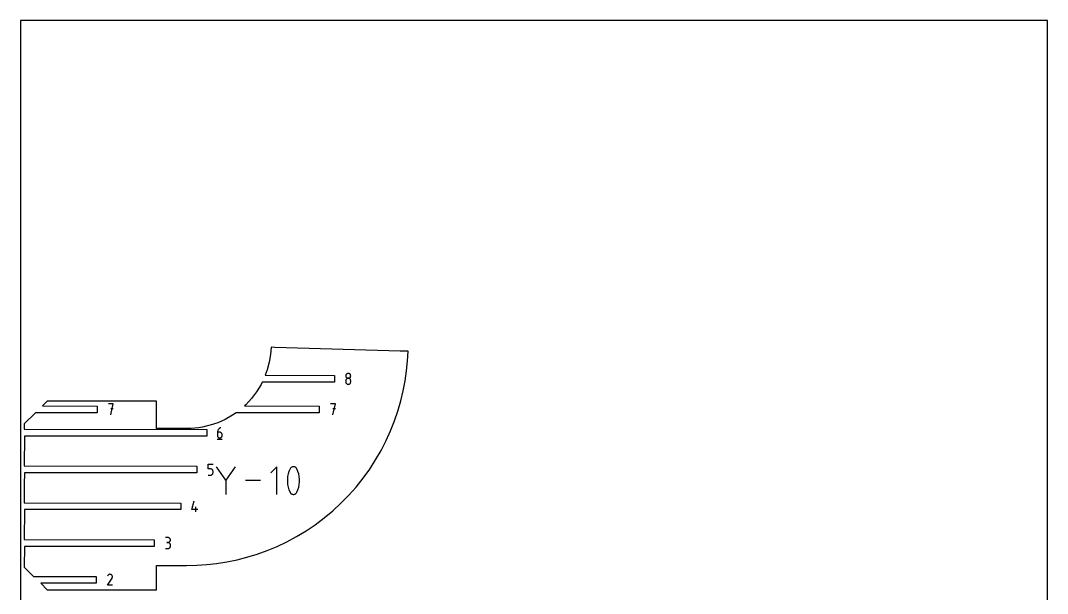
# Model space of a CAD drawing. Extents: x 0 to 450, y 0 to 500.
# Drawn here: x 0 to 450, y 249.1 to 500 of the extents above; entities that cross this region are included whole.
import ezdxf

# ---------------------------------------------------------------- set-up
doc = ezdxf.new("R2010")
doc.units = 0

msp = doc.modelspace()

# ---------------------------------------------------------------- linework, layer by layer
at = {"layer": 'annotation', "color": 1}
for p, q in [((142.552104, 344.576208), (142.534904, 344.385348)), ((142.534904, 344.385348), (142.534904, 344.385348)), ((142.534904, 344.385348), (142.552113, 344.193592)), ((142.552104, 342.442511), (142.534904, 342.250844)), ((142.534904, 342.250844), (142.534904, 341.719852)), ((142.601681, 344.756036), (142.552104, 344.576208)), ((142.601681, 342.622966), (142.552104, 342.442511)), ((142.552113, 344.193592), (142.601716, 344.013067)), ((142.680607, 344.921781), (142.601681, 344.756036)), ((142.680607, 342.789183), (142.601681, 342.622966)), ((142.601716, 344.013067), (142.680674, 343.846797)), ((142.785852, 345.070394), (142.680607, 344.921781)), ((142.785852, 342.938135), (142.680607, 342.789183)), ((142.680674, 343.846797), (142.785951, 343.697808)), ((142.914385, 345.198826), (142.785852, 345.070394)), ((142.914385, 343.066794), (142.785852, 342.938135)), ((142.785951, 343.697808), (142.914509, 343.569124)), ((143.063176, 345.304027), (142.914385, 345.198826)), ((143.063176, 343.172131), (142.914385, 343.066794)), ((142.914509, 343.569124), (143.06331, 343.463771)), ((143.229196, 345.382946), (143.063176, 345.304027)), ((143.229196, 343.251121), (143.063176, 343.172131)), ((143.06331, 343.463771), (143.229317, 343.384774)), ((143.409415, 345.432534), (143.229196, 345.382946)), ((143.409415, 343.300735), (143.229196, 343.251121)), ((143.229317, 343.384774), (143.409494, 343.335157)), ((143.600802, 345.449741), (143.409415, 345.432534)), ((143.600802, 343.317946), (143.409415, 343.300735)), ((143.409494, 343.335157), (143.600802, 343.317946)), ((143.792189, 345.432534), (143.600802, 345.449741)), ((143.600802, 345.449741), (143.600802, 345.449741)), ((143.600802, 343.317946), (143.79211, 343.335157)), ((143.792189, 343.300745), (143.600802, 343.317946)), ((143.600802, 343.317946), (143.600802, 343.317946)), ((143.600802, 343.317946), (143.600802, 343.317946)), ((143.79211, 343.335157), (143.972286, 343.384774)), ((143.972407, 345.382946), (143.792189, 345.432534)), ((143.972407, 343.251156), (143.792189, 343.300745)), ((143.972286, 343.384774), (144.138294, 343.463771)), ((144.138427, 345.304027), (143.972407, 345.382946)), ((144.138427, 343.172198), (143.972407, 343.251156)), ((144.138294, 343.463771), (144.287095, 343.569124)), ((144.287219, 345.198826), (144.138427, 345.304027)), ((144.287219, 343.066893), (144.138427, 343.172198)), ((144.287095, 343.569124), (144.415653, 343.697808)), ((144.415752, 345.070394), (144.287219, 345.198826)), ((144.415752, 342.938259), (144.287219, 343.066893)), ((144.415653, 343.697808), (144.520929, 343.846797)), ((144.520996, 344.921781), (144.415752, 345.070394)), ((144.520996, 342.789317), (144.415752, 342.938259)), ((144.520929, 343.846797), (144.599888, 344.013067)), ((144.599922, 344.756036), (144.520996, 344.921781)), ((144.599922, 342.623087), (144.520996, 342.789317)), ((144.599888, 344.013067), (144.64949, 344.193592)), ((144.6495, 344.576208), (144.599922, 344.756036)), ((144.6495, 342.44259), (144.599922, 342.623087)), ((144.64949, 344.193592), (144.666699, 344.385348)), ((144.666699, 344.385348), (144.6495, 344.576208)), ((144.666699, 342.250844), (144.6495, 342.44259)), ((144.666699, 344.385348), (144.666699, 344.385348)), ((144.666699, 341.719852), (144.666699, 342.250844)), ((144.666699, 342.250844), (144.666699, 342.250844)), ((142.534904, 341.719852), (142.534904, 341.719852)), ((142.534904, 341.719852), (142.552113, 341.5282)), ((142.552113, 341.5282), (142.601716, 341.347951)), ((142.601716, 341.347951), (142.680674, 341.182082)), ((142.680674, 341.182082), (142.785951, 341.033567)), ((142.785951, 341.033567), (142.914509, 340.905383)), ((142.914509, 340.905383), (143.06331, 340.800505)), ((143.06331, 340.800505), (143.229317, 340.721908)), ((143.229317, 340.721908), (143.409494, 340.672568)), ((143.409494, 340.672568), (143.600802, 340.65546)), ((143.600802, 340.65546), (143.79211, 340.672568)), ((143.600802, 340.65546), (143.600802, 340.65546)), ((143.79211, 340.672568), (143.972286, 340.721908)), ((143.972286, 340.721908), (144.138294, 340.800505)), ((144.138294, 340.800505), (144.287095, 340.905383)), ((144.287095, 340.905383), (144.415653, 341.033567)), ((144.415653, 341.033567), (144.520929, 341.182082)), ((144.520929, 341.182082), (144.599888, 341.347951)), ((144.599888, 341.347951), (144.64949, 341.5282)), ((144.64949, 341.5282), (144.666699, 341.719852)), ((40.650574, 332.073226), (38.51607, 332.073226)), ((39.583473, 327.273226), (40.650574, 332.073226)), ((40.650574, 329.935712), (39.583473, 329.935712)), ((137.965649, 332.073226), (135.831145, 332.073226)), ((136.898548, 327.273226), (137.965649, 332.073226)), ((137.965649, 329.935712), (136.898548, 329.935712)), ((86.332095, 319.968742), (86.310056, 319.665784)), ((86.310056, 319.665784), (86.310056, 318.176043)), ((87.305371, 319.665784), (86.310056, 319.665784)), ((86.396421, 320.259825), (86.332095, 319.968742)), ((86.500349, 320.535424), (86.396421, 320.259825)), ((86.641193, 320.791931), (86.500349, 320.535424)), ((86.816266, 321.025735), (86.641193, 320.791931)), ((87.022883, 321.233229), (86.816266, 321.025735)), ((87.258357, 321.410803), (87.022883, 321.233229)), ((87.520004, 321.554848), (87.258357, 321.410803)), ((87.484381, 319.649809), (87.305371, 319.665784)), ((87.652823, 319.603736), (87.484381, 319.649809)), ((87.805137, 321.661756), (87.520004, 321.554848)), ((87.807896, 319.530344), (87.652823, 319.603736)), ((87.805137, 321.661756), (87.805137, 321.661756)), ((87.946798, 319.43241), (87.807896, 319.530344)), ((86.185395, 316.619335), (88.426471, 316.619335)), ((86.310056, 318.176043), (86.310056, 318.176043)), ((86.310056, 318.176043), (86.326125, 317.996995)), ((86.326125, 317.996995), (86.372443, 317.82845)), ((86.372443, 317.82845), (86.446173, 317.673227)), ((86.446173, 317.673227), (86.544478, 317.534148)), ((86.544478, 317.534148), (86.664523, 317.414032)), ((86.664523, 317.414032), (86.803471, 317.3157)), ((86.803471, 317.3157), (86.958486, 317.241971)), ((86.958486, 317.241971), (87.126732, 317.195665)), ((87.126732, 317.195665), (87.305371, 317.179604)), ((87.305371, 317.179604), (87.484381, 317.195665)), ((87.305371, 317.179604), (87.305371, 317.179604)), ((87.484381, 317.195665), (87.652823, 317.241971)), ((87.652823, 317.241971), (87.807896, 317.3157)), ((87.807896, 317.3157), (87.946798, 317.414032)), ((88.066727, 319.312714), (87.946798, 319.43241)), ((87.946798, 317.414032), (88.066727, 317.534148)), ((88.164882, 319.174034), (88.066727, 319.312714)), ((88.066727, 317.534148), (88.164882, 317.673227)), ((88.238461, 319.019149), (88.164882, 319.174034)), ((88.164882, 317.673227), (88.238461, 317.82845)), ((88.284663, 318.850836), (88.238461, 319.019149)), ((88.238461, 317.82845), (88.284663, 317.996995)), ((88.300687, 318.671874), (88.284663, 318.850836)), ((88.284663, 317.996995), (88.300687, 318.176043)), ((88.300687, 318.176043), (88.300687, 318.671874)), ((88.300687, 318.671874), (88.300687, 318.671874)), ((82.214983, 303.590222), (82.214983, 305.727736)), ((82.214983, 305.727736), (84.346778, 305.727736)), ((83.28088, 303.590222), (82.214983, 303.590222)), ((83.472267, 303.573114), (83.28088, 303.590222)), ((83.652486, 303.523774), (83.472267, 303.573114)), ((83.818506, 303.445177), (83.652486, 303.523774)), ((83.967297, 303.340299), (83.818506, 303.445177)), ((84.09583, 303.212115), (83.967297, 303.340299)), ((84.201075, 303.0636), (84.09583, 303.212115)), ((84.201008, 301.456365), (84.279966, 301.622595)), ((84.280001, 302.897731), (84.201075, 303.0636)), ((84.279966, 301.622595), (84.329569, 301.803092)), ((84.329578, 302.717482), (84.280001, 302.897731)), ((84.329569, 301.803092), (84.346778, 301.994838)), ((84.346778, 302.52583), (84.329578, 302.717482)), ((84.346778, 301.994838), (84.346778, 302.52583)), ((84.346778, 302.52583), (84.346778, 302.52583)), ((89.938383, 298.741354), (85.898321, 304.583835)), ((93.977685, 304.583835), (89.938383, 298.741354)), ((112.377475, 304.583455), (109.68486, 301.89008)), ((112.377475, 292.471624), (112.377475, 304.583455)), ((117.616372, 302.53258), (117.268159, 301.409103)), ((118.080656, 303.624393), (117.616372, 302.53258)), ((118.237005, 303.884393), (118.080656, 303.624393)), ((118.080656, 303.624393), (118.080656, 303.624393)), ((118.431857, 304.10596), (118.237005, 303.884393)), ((118.65876, 304.286948), (118.431857, 304.10596)), ((118.911263, 304.425214), (118.65876, 304.286948)), ((119.182914, 304.518613), (118.911263, 304.425214)), ((119.467262, 304.565001), (119.182914, 304.518613)), ((119.757855, 304.562234), (119.467262, 304.565001)), ((120.048242, 304.508167), (119.757855, 304.562234)), ((120.331971, 304.400656), (120.048242, 304.508167)), ((120.440587, 304.343579), (120.331971, 304.400656)), ((120.331971, 304.400656), (120.331971, 304.400656)), ((120.544814, 304.278019), (120.440587, 304.343579)), ((120.644147, 304.204495), (120.544814, 304.278019)), ((120.738078, 304.123525), (120.644147, 304.204495)), ((120.826102, 304.035628), (120.738078, 304.123525)), ((120.907712, 303.941323), (120.826102, 304.035628)), ((120.982401, 303.84113), (120.907712, 303.941323)), ((121.049664, 303.735567), (120.982401, 303.84113)), ((121.108993, 303.625153), (121.049664, 303.735567)), ((121.575527, 302.531089), (121.108993, 303.625153)), ((121.108993, 303.625153), (121.108993, 303.625153)), ((121.925428, 301.405924), (121.575527, 302.531089)), ((82.214983, 300.927736), (83.28088, 300.927736)), ((83.28088, 300.927736), (83.472188, 300.944937)), ((83.28088, 300.927736), (83.28088, 300.927736)), ((83.472188, 300.944937), (83.652364, 300.994526)), ((83.652364, 300.994526), (83.818372, 301.073484)), ((83.818372, 301.073484), (83.967173, 301.178789)), ((83.967173, 301.178789), (84.095731, 301.307423)), ((84.095731, 301.307423), (84.201008, 301.456365)), ((89.938383, 299.211517), (89.938383, 292.471244)), ((105.143683, 298.52754), (98.521141, 298.52754)), ((117.036017, 300.262921), (116.919946, 299.102992)), ((116.919946, 299.102992), (116.919946, 297.938275)), ((116.919946, 297.938275), (117.036017, 296.777727)), ((117.268159, 301.409103), (117.036017, 300.262921)), ((122.158695, 300.258617), (121.925428, 301.405924)), ((122.275329, 299.098125), (122.158695, 300.258617)), ((122.158695, 296.773422), (122.275329, 297.933408)), ((122.275329, 297.933408), (122.275329, 299.098125)), ((117.036017, 296.777727), (117.268159, 295.630307)), ((117.268159, 295.630307), (117.616372, 294.504973)), ((117.616372, 294.504973), (118.080656, 293.410685)), ((118.080656, 293.410685), (118.080656, 293.410685)), ((118.080656, 293.410685), (118.13977, 293.30049)), ((118.13977, 293.30049), (118.206535, 293.195453)), ((118.206535, 293.195453), (118.280671, 293.095892)), ((118.280671, 293.095892), (118.361897, 293.002127)), ((118.361897, 293.002127), (118.44993, 292.914475)), ((118.44993, 292.914475), (118.544489, 292.833256)), ((118.544489, 292.833256), (118.645294, 292.758788)), ((118.645294, 292.758788), (118.752063, 292.691391)), ((118.752063, 292.691391), (118.864514, 292.631383)), ((118.864514, 292.631383), (118.864514, 292.631383)), ((118.864514, 292.631383), (119.146008, 292.526154)), ((119.146008, 292.526154), (119.434704, 292.473874)), ((119.724075, 292.472412), (120.007595, 292.519636)), ((120.007595, 292.519636), (120.278736, 292.613416)), ((120.278736, 292.613416), (120.530973, 292.751618)), ((120.530973, 292.751618), (120.75778, 292.932111)), ((120.75778, 292.932111), (120.952628, 293.152764)), ((120.952628, 293.152764), (121.108993, 293.411444)), ((121.108993, 293.411444), (121.575527, 294.503482)), ((121.108993, 293.411444), (121.108993, 293.411444)), ((121.575527, 294.503482), (121.925428, 295.627128)), ((121.925428, 295.627128), (122.158695, 296.773422)), ((74.990823, 285.901894), (76.055216, 289.634793)), ((119.434704, 292.473874), (119.724075, 292.472412)), ((77.656018, 285.901894), (74.990823, 285.901894)), ((76.857122, 284.834793), (76.857122, 286.966588)), ((64.606258, 273.536281), (63.540361, 273.536281)), ((64.606258, 271.404486), (64.072557, 271.404486)), ((64.072557, 271.404486), (64.606258, 271.404486)), ((64.797963, 273.519074), (64.606258, 273.536281)), ((64.606258, 271.404486), (64.797963, 271.421697)), ((64.797963, 271.387279), (64.606258, 271.404486)), ((64.606258, 271.404486), (64.606258, 271.404486)), ((64.97835, 273.469486), (64.797963, 273.519074)), ((64.797963, 271.421697), (64.97835, 271.471314)), ((64.97835, 271.337691), (64.797963, 271.387279)), ((65.144419, 273.390567), (64.97835, 273.469486)), ((64.97835, 271.471314), (65.144419, 271.550312)), ((65.144419, 271.258772), (64.97835, 271.337691)), ((65.293171, 273.285367), (65.144419, 273.390567)), ((65.144419, 271.550312), (65.293171, 271.655665)), ((65.293171, 271.153572), (65.144419, 271.258772)), ((65.421605, 273.156935), (65.293171, 273.285367)), ((65.293171, 271.655665), (65.421605, 271.784348)), ((65.421605, 271.02514), (65.293171, 271.153572)), ((65.52672, 273.008321), (65.421605, 273.156935)), ((65.421605, 271.784348), (65.52672, 271.933338)), ((65.52672, 270.876526), (65.421605, 271.02514)), ((65.605518, 272.842576), (65.52672, 273.008321)), ((65.52672, 271.933338), (65.605518, 272.099607)), ((65.605518, 270.710781), (65.52672, 270.876526)), ((65.654996, 272.662748), (65.605518, 272.842576)), ((65.605518, 272.099607), (65.654996, 272.280133)), ((65.654996, 270.530954), (65.605518, 270.710781)), ((65.672156, 272.471889), (65.654996, 272.662748)), ((65.654996, 272.280133), (65.672156, 272.471889)), ((65.672156, 270.340094), (65.654996, 270.530954)), ((65.672156, 272.471889), (65.672156, 272.471889)), ((65.672156, 269.806393), (65.672156, 270.340094)), ((65.672156, 270.340094), (65.672156, 270.340094)), ((63.540361, 268.742), (64.606258, 268.742)), ((64.606258, 268.742), (64.797963, 268.759197)), ((64.606258, 268.742), (64.606258, 268.742)), ((64.797963, 268.759197), (64.97835, 268.80876)), ((64.97835, 268.80876), (65.144419, 268.887647)), ((65.144419, 268.887647), (65.293171, 268.992815)), ((65.293171, 268.992815), (65.421605, 269.121222)), ((65.421605, 269.121222), (65.52672, 269.269826)), ((65.52672, 269.269826), (65.605518, 269.435584)), ((65.605518, 269.435584), (65.654996, 269.615453)), ((65.654996, 269.615453), (65.672156, 269.806393)), ((38.275897, 256.915166), (38.135924, 256.64666)), ((38.386976, 257.072678), (38.275897, 256.915166)), ((38.520247, 257.204164), (38.386976, 257.072678)), ((38.671655, 257.308572), (38.520247, 257.204164)), ((38.837147, 257.384847), (38.671655, 257.308572)), ((39.012671, 257.431937), (38.837147, 257.384847)), ((39.194174, 257.448789), (39.012671, 257.431937)), ((39.377601, 257.434351), (39.194174, 257.448789)), ((39.5589, 257.387569), (39.377601, 257.434351)), ((39.734018, 257.30739), (39.5589, 257.387569)), ((39.890642, 257.196172), (39.734018, 257.30739)), ((39.734018, 257.30739), (39.734018, 257.30739)), ((40.021597, 257.062711), (39.890642, 257.196172)), ((40.125718, 256.911097), (40.021597, 257.062711)), ((40.20184, 256.745421), (40.125718, 256.911097)), ((40.248801, 256.569773), (40.20184, 256.745421)), ((40.265434, 256.388243), (40.248801, 256.569773)), ((38.132914, 252.648867), (40.102762, 255.82007)), ((40.264709, 252.648867), (38.132914, 252.648867)), ((40.102762, 255.82007), (40.105117, 255.822984)), ((40.102762, 255.82007), (40.102762, 255.82007)), ((40.105117, 255.822984), (40.107375, 255.825923)), ((40.107375, 255.825923), (40.109552, 255.828911)), ((40.109552, 255.828911), (40.111662, 255.831974)), ((40.111662, 255.831974), (40.113719, 255.835135)), ((40.113719, 255.835135), (40.11574, 255.838421)), ((40.11574, 255.838421), (40.117738, 255.841855)), ((40.117738, 255.841855), (40.119728, 255.845463)), ((40.119728, 255.845463), (40.121726, 255.849269)), ((40.121726, 255.849269), (40.203061, 256.023901)), ((40.121726, 255.849269), (40.121726, 255.849269)), ((40.203061, 256.023901), (40.250575, 256.204922)), ((40.250575, 256.204922), (40.265434, 256.388243))]:
    msp.add_line(p, q, dxfattribs=at)
at = {"layer": 'boundary', "color": 5}
for p, q in [((109.800765, 356.907259), (109.558223, 353.747434)), ((111.467394, 356.858575), (109.800765, 356.907259)), ((166.354766, 355.255303), (111.467394, 356.858575)), ((109.558223, 353.747434), (109.012159, 350.406468)), ((168.123935, 355.203626), (166.354766, 355.255303)), ((169.790555, 355.154941), (168.123935, 355.203626)), ((169.571164, 350.826252), (169.790555, 355.154941)), ((108.131138, 347.040847), (107.25414, 344.65561)), ((109.012159, 350.406468), (108.131138, 347.040847)), ((168.538449, 342.20318), (169.168136, 346.631323)), ((169.168136, 346.631323), (169.571164, 350.826252)), ((107.25414, 344.65561), (137.551404, 344.50561)), ((137.551404, 344.50561), (137.551404, 341.60561)), ((167.68831, 337.746002), (168.538449, 342.20318)), ((105.373728, 340.532236), (103.45928, 337.386074)), ((105.914469, 341.60561), (105.373728, 340.532236)), ((137.551404, 341.60561), (105.914469, 341.60561)), ((166.670488, 333.456158), (167.68831, 337.746002)), ((11.701255, 333.306189), (9.62803, 331.273226)), ((14.797376, 333.306189), (11.701255, 333.306189)), ((34.824031, 333.306189), (14.797376, 333.306189)), ((46.454676, 333.306189), (34.824031, 333.306189)), ((59.512983, 333.306189), (46.454676, 333.306189)), ((59.512984, 325.994611), (59.512983, 333.306189)), ((101.214716, 334.420211), (98.66738, 331.684506)), ((103.45928, 337.386074), (101.214716, 334.420211)), ((165.377198, 328.981696), (166.670488, 333.456158)), ((9.62803, 331.273226), (33.534075, 331.123226)), ((33.534075, 331.123226), (33.534075, 328.223226)), ((98.66738, 331.684506), (98.197784, 331.273226)), ((98.197784, 331.273226), (130.84915, 331.123226)), ((130.84915, 331.123226), (130.84915, 328.223226)), ((163.922164, 324.700806), (165.377198, 328.981696)), ((6.517627, 328.223226), (1.5875, 323.388835)), ((33.534075, 328.223226), (6.517627, 328.223226)), ((59.512989, 322.473454), (59.512984, 325.994611)), ((89.719556, 325.304003), (86.404947, 323.824595)), ((92.916146, 327.133161), (89.719556, 325.304003)), ((94.448823, 328.223226), (92.916146, 327.133161)), ((130.84915, 328.223226), (94.448823, 328.223226)), ((162.170984, 320.272561), (163.922164, 324.700806)), ((1.5875, 323.388835), (1.5875, 321.02068)), ((1.5875, 321.02068), (81.653243, 320.87068)), ((59.600795, 321.340339), (59.512989, 322.473454)), ((61.694492, 321.335167), (59.600795, 321.340339)), ((62.477059, 321.335168), (61.694492, 321.335167)), ((73.112939, 321.335168), (62.477059, 321.335168)), ((74.797815, 321.382791), (73.112939, 321.335168)), ((76.392533, 321.487268), (74.797815, 321.382791)), ((78.00651, 321.666264), (76.392533, 321.487268)), ((79.74689, 321.944446), (78.00651, 321.666264)), ((81.384652, 322.280865), (79.74689, 321.944446)), ((83.13441, 322.735294), (81.384652, 322.280865)), ((81.653243, 320.87068), (81.653243, 317.97068)), ((86.404947, 323.824595), (83.13441, 322.735294)), ((160.269369, 316.065631), (162.170984, 320.272561)), ((1.6825, 317.97068), (1.5875, 304.927736)), ((81.653243, 317.97068), (1.6825, 317.97068)), ((158.057624, 311.75182), (160.269369, 316.065631)), ((155.612155, 307.525447), (158.057624, 311.75182)), ((153.051447, 303.557852), (155.612155, 307.525447)), ((1.5875, 304.927736), (77.231482, 304.777736)), ((1.6825, 301.877736), (1.5875, 296.820166)), ((77.231482, 301.877736), (1.6825, 301.877736)), ((77.231482, 304.777736), (77.231482, 301.877736)), ((150.167379, 299.551066), (153.051447, 303.557852)), ((147.069244, 295.684237), (150.167379, 299.551066)), ((1.5875, 296.820166), (1.5875, 288.834793)), ((143.904136, 292.106648), (147.069244, 295.684237)), ((1.5875, 288.834793), (70.274023, 288.684793)), ((70.274023, 288.684793), (70.274023, 285.784793)), ((136.905445, 285.313737), (140.420848, 288.556831)), ((140.420848, 288.556831), (143.904136, 292.106648)), ((1.6825, 285.784793), (1.5875, 272.74185)), ((70.274023, 285.784793), (1.6825, 285.784793)), ((133.087961, 282.135559), (136.905445, 285.313737)), ((125.186449, 276.512123), (129.121089, 279.166479)), ((129.121089, 279.166479), (133.087961, 282.135559)), ((120.979507, 273.975071), (125.186449, 276.512123)), ((1.5875, 272.74185), (58.55686, 272.59185)), ((58.55686, 272.59185), (58.556861, 269.69185)), ((112.468901, 269.670566), (116.674834, 271.670436)), ((116.674834, 271.670436), (120.979507, 273.975071)), ((1.6825, 269.69185), (1.5875, 260.57891)), ((58.556861, 269.69185), (1.6825, 269.69185)), ((99.22324, 264.897006), (103.728584, 266.277015)), ((103.728584, 266.277015), (108.029076, 267.827325)), ((108.029076, 267.827325), (112.468901, 269.670566)), ((59.512985, 261.314636), (61.694492, 261.319791)), ((59.512989, 260.297723), (59.512985, 261.314636)), ((61.694492, 261.319791), (62.477059, 261.319791)), ((62.477059, 261.319791), (72.690493, 261.319791)), ((72.690493, 261.319791), (77.255827, 261.402274)), ((77.255827, 261.402274), (81.651325, 261.687639)), ((81.651325, 261.687639), (85.907114, 262.161869)), ((85.907114, 262.161869), (90.390167, 262.863395)), ((90.390167, 262.863395), (94.895143, 263.791125)), ((94.895143, 263.791125), (99.22324, 264.897006)), ((1.5875, 260.57891), (5.748302, 256.498906)), ((59.512983, 250.661562), (59.512984, 257.16551)), ((59.512984, 257.16551), (59.512989, 260.297723)), ((5.748302, 256.498906), (33.149413, 256.498906)), ((33.149414, 253.598906), (8.953706, 253.598906)), ((8.953706, 253.598906), (11.701255, 250.661562)), ((33.149413, 256.498906), (33.149414, 253.598906)), ((11.701255, 250.661562), (14.797376, 250.661562)), ((14.797376, 250.661562), (34.824031, 250.661562)), ((34.824031, 250.661562), (46.454677, 250.661562)), ((46.454677, 250.661562), (59.512983, 250.661562))]:
    msp.add_line(p, q, dxfattribs=at)
at = {"layer": 'frame', "color": 5}
for p, q in [((450, 500), (0, 500)), ((0, 500), (0, 0)), ((450, 0), (450, 500))]:
    msp.add_line(p, q, dxfattribs=at)

doc.saveas('drawing.dxf')
